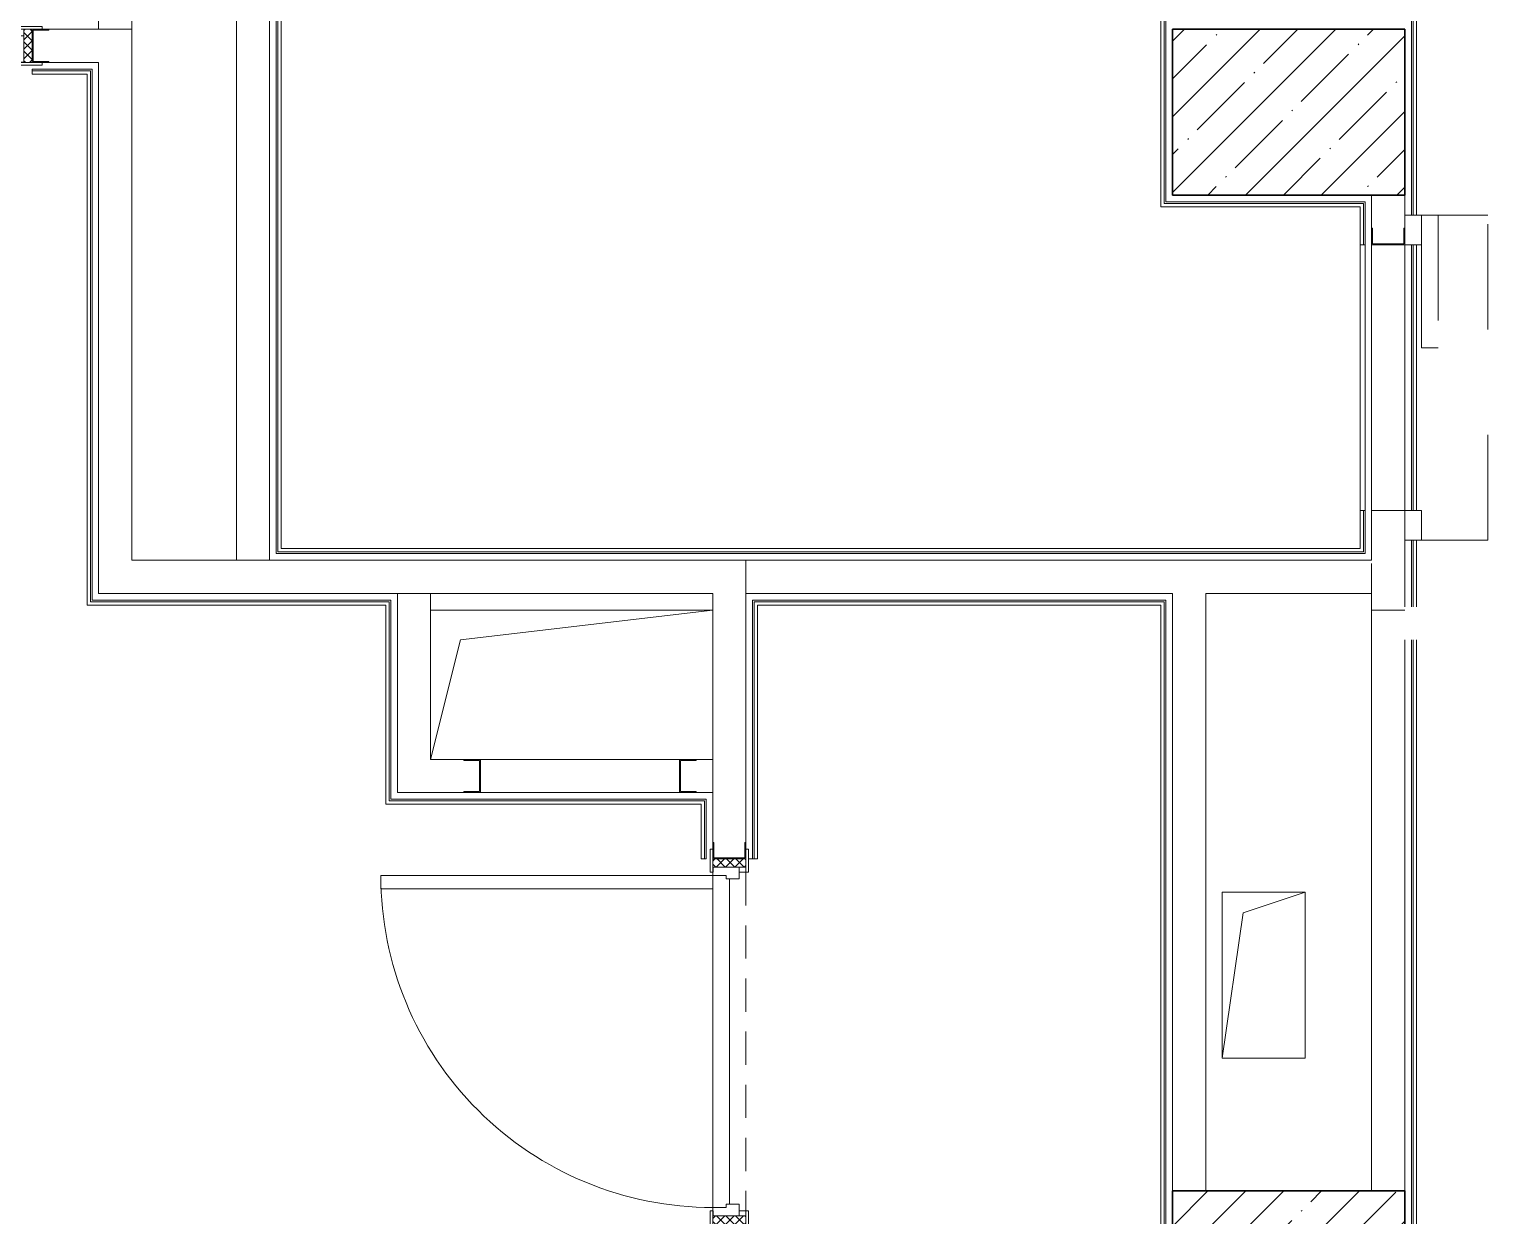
# Model space of a CAD drawing. Header units: millimetres. Extents: x 5993 to 95364, y 94667 to 143522.
# Drawn here: x 48751.2 to 49108.8, y 118966.4 to 119257.3 of the extents above; entities that cross this region are included whole.
import ezdxf

# ---------------------------------------------------------------- set-up
doc = ezdxf.new("R2010")
doc.units = ezdxf.units.MM
for name, pattern in [('200_ШТРИХ_ш1п0_6_', [160, 100, -60]), ('Штрих', [635.0000000000002, 317.5000000000001, -317.5000000000001]), ('Штрих короткий', [300, 150, -150])]:
    doc.linetypes.add(name, pattern=pattern)
for name, color, linetype, lineweight in [('0-2', 7, 'Continuous', 9), ('Двери', 7, 'Continuous', 9), ('Двери-1', 7, 'Continuous', 13), ('Каркас_Импост', 7, 'Continuous', 13), ('Каркас_Импост-1', 7, 'Continuous', 9), ('Невидимые линии-1', 7, 'Штрих', 9), ('Несущие колонны', 7, 'Continuous', 9), ('Несущие колонны-1', 7, 'Continuous', 35), ('Обобщенные модели', 7, 'Continuous', 9), ('Общие ребра', 7, 'Continuous', 9), ('Открывание-1', 7, 'Continuous', 9), ('Панель', 7, 'Continuous', 13), ('Перекрытия', 7, 'Continuous', 9), ('Перемычка-1', 7, 'Штрих короткий', 9), ('Перемычка_Пунктирные линии-1', 7, '200_ШТРИХ_ш1п0_6_', 9), ('Стены', 7, 'Continuous', 9), ('Стены-1', 7, 'Continuous', 13)]:
    doc.layers.add(name, color=color, linetype=linetype, lineweight=lineweight)
pattern_1 = [(135, (1751.411, 114.685), (-14.14213562373095, -14.14213562373095), []), (225, (1751.411, 114.685), (14.14213562373095, -14.14213562373095), [])]
pattern_2 = [(45, (-371.384, 114.685), (-14.14213562373095, 14.14213562373095), []), (135, (-371.384, 114.685), (-14.14213562373095, -14.14213562373095), [])]

# ---------------------------------------------------------------- blocks, each defined once
blk = doc.blocks.new('Дверь_СКБ_1Ст_Внутренняя_ШЕР - СОШ_Д-10__Дв_1100x2100h_Цеха пищеблока_EI30-27823164-АИ2_01_План напольных покрытий и плинтусов 1го этажа _Часть 1_')
at = {"layer": 'Двери'}
h = blk.add_hatch(dxfattribs=at)
h.set_pattern_fill('FP_76', color=256, style=0, pattern_type=2)
h.set_pattern_definition(pattern_1)
h.paths.add_polyline_path([(537.5000000000814, 46.99999999990268), (537.5000000000814, -50.00000000007526), (562.50000000008, -50.00000000007526), (562.5000000000844, 49.99999999988468), (537.5000000000814, 49.99999999988468)], flags=0)
at = {"layer": 'Каркас_Импост-1'}
h = blk.add_hatch(dxfattribs=at)
h.set_pattern_fill('FP_77', color=256, style=0, pattern_type=2)
h.set_pattern_definition(pattern_2)
h.paths.add_polyline_path([(-537.4999999999211, 46.99999999986803), (-537.4999999999211, -50.00000000012724), (-512.4999999999181, -50.00000000012724), (-512.4999999999181, 49.99999999988468), (-537.4999999999211, 49.99999999988468)], flags=0)
at = {"layer": 'Каркас_Импост'}
for p, q in [((-497.5000000000048, 57.99999999999704), (-567.5000000000051, 57.99999999999704)), ((-567.5000000000051, 57.99999999999704), (-567.5000000000051, 49.99999999999613)), ((-512.500000000005, 49.99999999999423), (-537.5000000000052, 49.99999999999423)), ((-537.4999999999928, 49.99999999999613), (-497.5000000000048, 49.99999999999613)), ((-487.5000000000073, 50.00000000094743), (-512.5000000000072, 50.00000000094743)), ((-512.5000000000072, 50.00000000094743), (-512.5000000000072, -29.99999999905256)), ((-512.500000000005, -50.00000000000185), (-512.500000000005, 49.99999999999423)), ((-497.5000000000048, 49.99999999999613), (-512.500000000005, 49.99999999999613)), ((-512.500000000005, 49.99999999999613), (-512.500000000005, 48.99999999999687)), ((-512.500000000005, 48.99999999999687), (-497.5000000000048, 48.99999999999687)), ((-497.5000000000048, 49.99999999999613), (-497.5000000000048, 57.99999999999704)), ((-497.5000000000048, 48.99999999999687), (-497.5000000000048, 49.99999999999613)), ((-487.5000000000073, 10.00000000094817), (-487.5000000000073, 50.00000000094743)), ((512.4999999999919, 50.00000000094743), (512.4999999999919, 10.00000000094817)), ((537.4999999999928, 50.00000000094743), (512.4999999999919, 50.00000000094743)), ((592.4999999999959, 57.99999999998289), (522.4999999999961, 57.99999999998289)), ((522.4999999999961, 57.99999999998289), (522.4999999999961, 49.9999999999717)), ((537.4999999999957, 49.99999999999591), (522.4999999999961, 49.99999999999591)), ((522.4999999999961, 49.99999999999593), (522.4999999999961, 48.99999999999662)), ((522.4999999999961, 49.9999999999717), (562.5000000000033, 49.9999999999717)), ((522.4999999999961, 48.99999999999662), (537.4999999999957, 48.99999999999662)), ((537.4999999999928, -29.99999999905256), (537.4999999999928, 50.00000000094743)), ((562.499999999996, 49.9999999999941), (537.4999999999949, 49.9999999999941)), ((537.4999999999949, 49.9999999999941), (537.4999999999949, -49.9999999999718)), ((537.4999999999957, 48.99999999999662), (537.4999999999957, 49.99999999999591)), ((592.4999999999959, 49.99999999997168), (592.4999999999959, 57.99999999998289)), ((-477.5000000000079, 10.00000000094817), (-487.5000000000073, 10.00000000094817)), ((-477.5000000000079, -29.99999999905256), (-477.5000000000079, 10.00000000094817)), ((512.4999999999919, 10.00000000094817), (502.4999999999914, 10.00000000094817)), ((502.4999999999914, 10.00000000094817), (502.4999999999914, -29.99999999905256)), ((-512.5000000000072, -29.99999999905256), (-477.5000000000079, -29.99999999905256)), ((-497.5000000000048, -30.00000000001632), (-512.500000000005, -30.00000000001632)), ((-512.500000000005, -30.00000000001632), (-512.500000000005, -50.00000000000357)), ((-497.5000000000048, -50.00000000000357), (-497.5000000000048, -30.00000000001632)), ((502.4999999999914, -29.99999999905256), (537.4999999999928, -29.99999999905256)), ((537.4999999999957, -30.00000000001656), (522.4999999999961, -30.00000000001656)), ((522.4999999999961, -30.00000000001656), (522.4999999999961, -50.00000000000377)), ((537.4999999999957, -50.00000000000377), (537.4999999999957, -30.00000000001656)), ((-567.5000000000051, -50.00000000000356), (-567.5000000000051, -57.99999999999862)), ((-567.5000000000051, -57.99999999999862), (-497.5000000000048, -57.99999999999862)), ((-537.5000000000052, -50.00000000000185), (-512.500000000005, -50.00000000000185)), ((-497.5000000000048, -50.00000000000356), (-537.4999999999928, -50.00000000000356)), ((-512.500000000005, -50.00000000000357), (-497.5000000000048, -50.00000000000357)), ((-497.5000000000048, -57.99999999999862), (-497.5000000000048, -50.00000000000356)), ((522.4999999999961, -50.00000000000377), (537.4999999999957, -50.00000000000377)), ((562.5000000000031, -50.00000000000405), (522.4999999999959, -50.00000000000405)), ((522.4999999999959, -50.00000000000403), (522.4999999999959, -58.00000000001143)), ((522.4999999999959, -58.00000000001143), (592.4999999999957, -58.00000000001143)), ((537.4999999999949, -49.9999999999718), (562.499999999996, -49.9999999999718)), ((592.4999999999957, -58.00000000001143), (592.4999999999957, -50.00000000000406))]:
    blk.add_line(p, q, dxfattribs=at)
at = {"layer": 'Открывание-1'}
blk.add_arc((-487.4999999999971, 50.00000000094633), 999.9999999999899, 359.9999999999996, 90.00000000000105, dxfattribs=at)
at = {"layer": 'Панель'}
for p, q in [((-487.5000000000148, 1050.000000000935), (-487.50000000001, 50.0000000009356)), ((-447.5000000000148, 1050.000000000936), (-487.5000000000148, 1050.000000000936)), ((-447.50000000001, 50.00000000093574), (-447.5000000000148, 1050.000000000936)), ((-487.50000000001, 50.0000000009356), (-447.50000000001, 50.0000000009356))]:
    blk.add_line(p, q, dxfattribs=at)
blk = doc.blocks.new('Дверь_СКБ_1Ст_Внутренняя_ШЕР - СОШ_Д-10__Дв_1100x2100h_Цеха пищеблока_EI30-27822588-АИ2_01_План напольных покрытий и плинтусов 1го этажа _Часть 1_')
at = {"layer": 'Двери'}
h = blk.add_hatch(dxfattribs=at)
h.set_pattern_fill('FP_76', color=256, style=0, pattern_type=2)
h.set_pattern_definition(pattern_1)
h.paths.add_polyline_path([(562.4999999999068, 50.00000000009259), (537.4999999999038, 50.00000000009259), (537.4999999999038, -49.99999999986735), (562.4999999999025, -49.99999999986735), (562.4999999999068, 47.0000000001106)], flags=0)
at = {"layer": 'Каркас_Импост-1'}
h = blk.add_hatch(dxfattribs=at)
h.set_pattern_fill('FP_77', color=256, style=0, pattern_type=2)
h.set_pattern_definition(pattern_2)
h.paths.add_polyline_path([(-512.5000000000957, -49.999999999902), (-512.5000000000957, 50.00000000010991), (-537.5000000000987, 50.00000000010991), (-537.5000000000987, -49.999999999902)], flags=0)
at = {"layer": 'Каркас_Импост'}
for p, q in [((-497.5000000000048, 57.99999999999704), (-567.5000000000051, 57.99999999999704)), ((-567.5000000000051, 57.99999999999704), (-567.5000000000051, 49.99999999999613)), ((-512.500000000005, 49.99999999999423), (-537.5000000000052, 49.99999999999423)), ((-537.5000000000267, 49.99999999999613), (-497.5000000000048, 49.99999999999613)), ((-487.5000000000065, 50.00000000094743), (-512.5000000000073, 50.00000000094743)), ((-512.5000000000073, 50.00000000094743), (-512.5000000000073, -29.99999999905256)), ((-512.500000000005, -50.00000000000185), (-512.500000000005, 49.99999999999423)), ((-497.5000000000048, 49.99999999999613), (-512.500000000005, 49.99999999999613)), ((-512.500000000005, 49.99999999999613), (-512.500000000005, 48.99999999999687)), ((-512.500000000005, 48.99999999999687), (-497.5000000000048, 48.99999999999687)), ((-497.5000000000048, 49.99999999999613), (-497.5000000000048, 57.99999999999704)), ((-497.5000000000048, 48.99999999999687), (-497.5000000000048, 49.99999999999613)), ((-487.5000000000065, 10.00000000094817), (-487.5000000000065, 50.00000000094743)), ((512.4999999999928, 50.00000000094743), (512.4999999999928, 10.00000000094817)), ((537.4999999999927, 50.00000000094743), (512.4999999999928, 50.00000000094743)), ((592.4999999999959, 57.99999999998289), (522.4999999999961, 57.99999999998289)), ((522.4999999999961, 57.99999999998289), (522.4999999999961, 49.9999999999717)), ((537.4999999999957, 49.99999999999591), (522.4999999999961, 49.99999999999591)), ((522.4999999999961, 49.99999999999593), (522.4999999999961, 48.99999999999662)), ((522.4999999999961, 49.9999999999717), (562.4999999999778, 49.9999999999717)), ((522.4999999999961, 48.99999999999662), (537.4999999999957, 48.99999999999662)), ((537.4999999999927, -29.99999999905256), (537.4999999999927, 50.00000000094743)), ((562.499999999996, 49.9999999999941), (537.4999999999949, 49.9999999999941)), ((537.4999999999949, 49.9999999999941), (537.4999999999949, -49.9999999999718)), ((537.4999999999957, 48.99999999999662), (537.4999999999957, 49.99999999999591)), ((592.4999999999959, 49.99999999997168), (592.4999999999959, 57.99999999998289)), ((-477.5000000000059, 10.00000000094817), (-487.5000000000065, 10.00000000094817)), ((-477.5000000000059, -29.99999999905256), (-477.5000000000059, 10.00000000094817)), ((512.4999999999928, 10.00000000094817), (502.4999999999935, 10.00000000094817)), ((502.4999999999935, 10.00000000094817), (502.4999999999935, -29.99999999905256)), ((-512.5000000000073, -29.99999999905256), (-477.5000000000059, -29.99999999905256)), ((-497.5000000000048, -30.00000000001632), (-512.500000000005, -30.00000000001632)), ((-512.500000000005, -30.00000000001632), (-512.500000000005, -50.00000000000357)), ((-497.5000000000048, -50.00000000000357), (-497.5000000000048, -30.00000000001632)), ((502.4999999999935, -29.99999999905256), (537.4999999999927, -29.99999999905256)), ((537.4999999999957, -30.00000000001656), (522.4999999999961, -30.00000000001656)), ((522.4999999999961, -30.00000000001656), (522.4999999999961, -50.00000000000377)), ((537.4999999999957, -50.00000000000377), (537.4999999999957, -30.00000000001656)), ((-567.5000000000051, -50.00000000000356), (-567.5000000000051, -57.99999999999862)), ((-567.5000000000051, -57.99999999999862), (-497.5000000000048, -57.99999999999862)), ((-537.5000000000052, -50.00000000000185), (-512.500000000005, -50.00000000000185)), ((-497.5000000000048, -50.00000000000356), (-537.5000000000267, -50.00000000000356)), ((-512.500000000005, -50.00000000000357), (-497.5000000000048, -50.00000000000357)), ((-497.5000000000048, -57.99999999999862), (-497.5000000000048, -50.00000000000356)), ((522.4999999999961, -50.00000000000377), (537.4999999999957, -50.00000000000377)), ((562.4999999999776, -50.00000000000405), (522.4999999999959, -50.00000000000405)), ((522.4999999999959, -50.00000000000403), (522.4999999999959, -58.00000000001143)), ((522.4999999999959, -58.00000000001143), (592.4999999999957, -58.00000000001143)), ((537.4999999999949, -49.9999999999718), (562.499999999996, -49.9999999999718)), ((592.4999999999957, -58.00000000001143), (592.4999999999957, -50.00000000000406))]:
    blk.add_line(p, q, dxfattribs=at)
at = {"layer": 'Открывание-1'}
blk.add_arc((512.4999999999826, 50.00000000094633), 999.9999999999883, 89.99999999999893, 180, dxfattribs=at)
at = {"layer": 'Панель'}
for p, q in [((512.5000000000003, 1050.000000000935), (472.5000000000004, 1050.000000000935)), ((472.5000000000004, 1050.000000000936), (472.4999999999956, 50.00000000093574)), ((512.4999999999956, 50.0000000009356), (512.5000000000003, 1050.000000000935)), ((472.4999999999956, 50.00000000093574), (512.4999999999956, 50.00000000093574))]:
    blk.add_line(p, q, dxfattribs=at)
blk = doc.blocks.new('BSC_Колонна _Прямоугольная - 500х700-V138-АИ2_01_План напольных покрытий и плинтусов 1го этажа _Часть 1_')
at = {"layer": 'Несущие колонны'}
h = blk.add_hatch(dxfattribs=at)
h.set_pattern_fill('FP_176', color=256, style=0, pattern_type=2)
h.set_pattern_definition([(315, (-64950, 91250), (114.0492527375783, 114.0492527375783), []), (315, (-64950, 91135.951), (114.0492527375783, 114.0492527375783), [201.613, -40.323, 3.353, -36.97])])
h.paths.add_polyline_path([(-249.9999999999085, 349.9999999999031), (-249.9999999999085, -350.000000000111), (250.0000000000861, -350.0000000000937), (250.0000000000861, 349.9999999999031)], flags=0)
at = {"layer": 'Несущие колонны-1'}
for p, q in [((250.0000000000001, 349.9999999999999), (-250.0000000000001, 349.9999999999999)), ((-250.0000000000001, 349.9999999999992), (-249.9999999999954, -350)), ((249.9999999999998, -349.9999999999919), (249.9999999999998, 350)), ((-249.9999999999954, -350), (249.9999999999998, -349.9999999999919))]:
    blk.add_line(p, q, dxfattribs=at)
blk = doc.blocks.new('BSC_Колонна _Прямоугольная - 500х700-V141-АИ2_01_План напольных покрытий и плинтусов 1го этажа _Часть 1_')
at = {"layer": 'Несущие колонны'}
h = blk.add_hatch(dxfattribs=at)
h.set_pattern_fill('FP_179', color=256, style=0, pattern_type=2)
h.set_pattern_definition([(315, (-61450, 91250), (114.0492527375783, 114.0492527375783), []), (315, (-61450, 91135.951), (114.0492527375783, 114.0492527375783), [201.613, -40.323, 3.353, -36.97])])
h.paths.add_polyline_path([(-249.9999999999258, -350.0000000000937), (250.0000000000731, -350.0000000000763), (250.0000000000731, 349.9999999999204), (-249.9999999999258, 349.9999999999204)], flags=0)
at = {"layer": 'Несущие колонны-1'}
for p, q in [((250.0000000000001, 349.9999999999999), (-250.0000000000001, 349.9999999999999)), ((-250.0000000000001, 349.9999999999992), (-249.9999999999954, -350)), ((249.9999999999998, -349.9999999999919), (249.9999999999998, 350)), ((-249.9999999999954, -350), (249.9999999999998, -349.9999999999919))]:
    blk.add_line(p, q, dxfattribs=at)
blk = doc.blocks.new('Проем_Дверь_Прямоугольный - 800х800h_проемы без заполнения-27740163-АИ2_01_План напольных покрытий и плинтусов 1го этажа _Часть 1_')
at = {"layer": 'Перемычка-1'}
for p, q in [((399.9999999999917, 50.00000000096146), (-400.0000000000082, 50.00000000096146)), ((399.9999999999917, -50), (-400.0000000000082, -50))]:
    blk.add_line(p, q, dxfattribs=at)
blk = doc.blocks.new('DM_Штора_Противопожарная_Doormaster_EI-60 - ш_800 х в_800-30774236-АИ2_01_План напольных покрытий и плинтусов 1го этажа _Часть 1_')
at = {"layer": 'Двери-1'}
for p, q in [((-365.0000000000072, -49.9999999999995), (-275.0000000000072, -49.9999999999995)), ((-365.0000000000072, -99.9999999999995), (-365.0000000000072, -49.9999999999995)), ((-275.0000000000072, -49.9999999999995), (-275.0000000000072, -99.9999999999995)), ((-275.0000000000072, -74.9999999999995), (524.9999999999915, -74.9999999999995)), ((524.9999999999915, -99.9999999999995), (524.9999999999915, -49.9999999999995)), ((575.0000000000028, -49.9999999999995), (614.9999999999915, -49.9999999999995)), ((614.9999999999915, -49.9999999999995), (614.9999999999915, -99.9999999999995)), ((-275.0000000000072, -99.9999999999995), (-365.0000000000072, -99.9999999999995)), ((614.9999999999915, -99.9999999999995), (524.9999999999915, -99.9999999999995))]:
    blk.add_line(p, q, dxfattribs=at)
at = {"layer": 'Невидимые линии-1'}
for p, q in [((-365.0000000000072, -49.9999999999995), (524.9999999999995, -49.9999999999995)), ((-365.0000000000072, -299.9999999999995), (-365.0000000000072, -49.9999999999995)), ((575.0000000000026, -49.9999999999995), (614.9999999999915, -49.9999999999995)), ((614.9999999999915, -49.9999999999995), (614.9999999999915, -299.9999999999995)), ((214.9999999999915, -149.9999999999995), (214.9999999999915, -99.9999999999995)), ((214.9999999999915, -99.9999999999995), (614.9999999999915, -99.9999999999995)), ((614.9999999999915, -99.9999999999995), (614.9999999999915, -149.9999999999995)), ((614.9999999999915, -149.9999999999995), (214.9999999999915, -149.9999999999995)), ((-365.0000000000072, -299.9999999999995), (614.9999999999915, -299.9999999999995))]:
    blk.add_line(p, q, dxfattribs=at)
blk = doc.blocks.new('154_Фахверк_СКБ_Швеллер - Тип_100_4010_1-28088705-АИ2_01_План напольных покрытий и плинтусов 1го этажа _Часть 1_')
at = {"layer": 'Обобщенные модели'}
for p, q in [((174.9999999999923, 50.00000000000986), (124.9999999999923, 50.00000000000986)), ((124.9999999999923, 50.00000000000986), (124.9999999999923, -49.99999999999013)), ((127.9999999999923, 47.00000000000985), (174.9999999999923, 47.00000000000985)), ((127.9999999999923, -46.99999999999012), (127.9999999999923, 47.00000000000985)), ((174.9999999999923, 47.00000000000985), (174.9999999999923, 50.00000000000986)), ((124.9999999999923, -49.99999999999013), (174.9999999999923, -49.99999999999013)), ((174.9999999999923, -46.99999999999012), (127.9999999999923, -46.99999999999012)), ((174.9999999999923, -49.99999999999013), (174.9999999999923, -46.99999999999012))]:
    blk.add_line(p, q, dxfattribs=at)
blk = doc.blocks.new('АР_Перемычка - АР_Перемычка-27740195-АИ2_01_План напольных покрытий и плинтусов 1го этажа _Часть 1_')
at = {"layer": 'Обобщенные модели'}
blk.add_line((0, -49.9999999999935), (1.999999999999951, -49.9999999999935), dxfattribs=at)
at = {"layer": 'Перемычка_Пунктирные линии-1'}
for p, q in [((0, 50.00000000000646), (799.9999999999925, 50.00000000000646)), ((889.9999999999932, 50.00000000000646), (1089.999999999989, 50.00000000000646)), ((1100.000000000003, 50.00000000000646), (1100.000000000003, -49.9999999999935)), ((0, -49.9999999999935), (1100.000000000003, -49.9999999999935))]:
    blk.add_line(p, q, dxfattribs=at)
blk = doc.blocks.new('154_Фахверк_СКБ_Швеллер - Тип_100_4010-27789772-АИ2_01_План напольных покрытий и плинтусов 1го этажа _Часть 1_')
at = {"layer": 'Обобщенные модели'}
for p, q in [((174.9999999999923, 50.00000000000986), (124.9999999999923, 50.00000000000986)), ((124.9999999999923, 50.00000000000986), (124.9999999999923, -49.99999999999013)), ((127.9999999999923, 47.00000000000985), (174.9999999999923, 47.00000000000985)), ((127.9999999999923, -46.99999999999012), (127.9999999999923, 47.00000000000985)), ((174.9999999999923, 47.00000000000985), (174.9999999999923, 50.00000000000986)), ((124.9999999999923, -49.99999999999013), (174.9999999999923, -49.99999999999013)), ((174.9999999999923, -46.99999999999012), (127.9999999999923, -46.99999999999012)), ((174.9999999999923, -49.99999999999013), (174.9999999999923, -46.99999999999012))]:
    blk.add_line(p, q, dxfattribs=at)
blk = doc.blocks.new('154_Фахверк_СКБ_Швеллер - Тип_100_3600-27825154-АИ2_01_План напольных покрытий и плинтусов 1го этажа _Часть 1_')
at = {"layer": 'Обобщенные модели'}
for p, q in [((174.9999999999923, 50.00000000000986), (124.9999999999923, 50.00000000000986)), ((124.9999999999923, 50.00000000000986), (124.9999999999923, -49.99999999999013)), ((127.9999999999923, 47.00000000000985), (174.9999999999923, 47.00000000000985)), ((127.9999999999923, -46.99999999999012), (127.9999999999923, 47.00000000000985)), ((174.9999999999923, 47.00000000000985), (174.9999999999923, 50.00000000000986)), ((124.9999999999923, -49.99999999999013), (174.9999999999923, -49.99999999999013)), ((174.9999999999923, -46.99999999999012), (127.9999999999923, -46.99999999999012)), ((174.9999999999923, -49.99999999999013), (174.9999999999923, -46.99999999999012))]:
    blk.add_line(p, q, dxfattribs=at)
blk = doc.blocks.new('АР_Перемычка - АР_Перемычка-27822017-АИ2_01_План напольных покрытий и плинтусов 1го этажа _Часть 1_')
at = {"layer": 'Перемычка_Пунктирные линии-1'}
for p, q in [((0, 50.00000000000646), (1100.000000000003, 50.00000000000646)), ((0, -49.9999999999935), (1100.000000000003, -49.9999999999935))]:
    blk.add_line(p, q, dxfattribs=at)
blk = doc.blocks.new('AR_Отверстие прямоугольное _в плите_ - AR_Отверстие прямоугольное _в плите_-V222-АИ2_01_План напольных покрытий и плинтусов 1го этажа _Часть 1_')
at = {"layer": 'Обобщенные модели'}
for p, q in [((125.0000000376036, 250.0000000752069), (-125.0000000375963, 250.0000000752069)), ((-125.0000000375963, 250.0000000752069), (-125.0000000375963, -250.0000000751931)), ((-62.50000001879635, 187.5000000564069), (125.0000000376036, 250.0000000752069)), ((125.0000000376036, -250.0000000751931), (125.0000000376036, 250.0000000752069)), ((-125.0000000375963, -250.0000000751931), (-62.50000001879635, 187.5000000564069)), ((-125.0000000375963, -250.0000000751931), (125.0000000376036, -250.0000000751931))]:
    blk.add_line(p, q, dxfattribs=at)
blk = doc.blocks.new('AR_Отверстие прямоугольное _в плите_ - AR_Отверстие прямоугольное _в плите_-30602922-АИ2_01_План напольных покрытий и плинтусов 1го этажа _Часть 1_')
at = {"layer": 'Обобщенные модели'}
for p, q in [((425.0000000364036, 225.0000000372069), (-425.0000000363963, 225.0000000372069)), ((-335.0000000215163, 135.0000000223269), (425.0000000364035, 225.0000000372069)), ((-425.0000000363963, -225.000000037193), (-335.0000000215163, 135.0000000223269))]:
    blk.add_line(p, q, dxfattribs=at)

msp = doc.modelspace()

# ---------------------------------------------------------------- linework, layer by layer
at = {"layer": 'Общие ребра'}
for p, q in [((49090.53276730346, 119211.7780424988), (49090.53276730346, 119450.6738235717)), ((48812.16017061904, 119129.1616139507), (48812.16017061904, 119324.103827126)), ((49029.48614522356, 119214.6268848626), (49029.48614522356, 119312.3014801905)), ((48766.17422365888, 119247.1567996114), (48751.92750350012, 119247.1567996114)), ((48766.17422365888, 119247.1567996114), (48766.17422365888, 119246.3428446503)), ((48766.17422365888, 119246.3428446503), (48766.17422365888, 119117.3592670152)), ((49029.8931227041, 119214.6268848626), (49029.48614522356, 119214.6268848626)), ((49029.8931227041, 119214.6268848626), (49077.50948792642, 119214.6268848626)), ((49077.50948792642, 119214.6268848626), (49078.32344288747, 119214.6268848626)), ((49078.32344288747, 119214.6268848626), (49078.32344288747, 119204.4524478492)), ((49078.32344288747, 119139.336050964), (49078.32344288747, 119129.9755689117)), ((48812.97412558013, 119129.1616139507), (48812.16017061904, 119129.1616139507)), ((49078.32344288747, 119129.1616139507), (48812.97412558013, 119129.1616139507)), ((49078.32344288747, 119129.9755689117), (49078.32344288747, 119129.1616139507)), ((49090.53276730346, 119115.7313570931), (49090.53276730346, 119132.0104563144)), ((48766.17422365888, 119116.9522895347), (48766.17422365888, 119117.3592670152)), ((48839.42766181465, 119116.9522895347), (48766.17422365888, 119116.9522895347)), ((48839.42766181465, 119116.9522895347), (48839.42766181465, 119116.1383345736)), ((48839.42766181465, 119068.1149918707), (48839.42766181465, 119116.1383345736)), ((48928.96270753191, 119116.9522895347), (48928.96270753191, 119053.8707800521)), ((48928.96270753191, 119116.9522895347), (48929.77666249298, 119116.9522895347)), ((49028.6721902625, 119116.9522895347), (48929.77666249298, 119116.9522895347)), ((49028.6721902625, 119116.9522895347), (49029.48614522356, 119116.9522895347)), ((49029.48614522356, 118931.3422747179), (49029.48614522356, 119116.9522895347)), ((49090.53276730346, 118518.6953931513), (49090.53276730346, 119107.5918074824)), ((48839.83463929519, 119068.1149918707), (48839.42766181465, 119068.1149918707)), ((48916.75338311592, 119068.1149918707), (48839.83463929519, 119068.1149918707)), ((48916.75338311592, 119068.1149918707), (48916.75338311592, 119067.3010369096)), ((48916.75338311592, 119053.8707800521), (48916.75338311592, 119067.3010369096))]:
    msp.add_line(p, q, dxfattribs=at)
at = {"layer": 'Перекрытия'}
for p, q in [((48928.55573005138, 119053.8707800521), (48927.5789840981, 119053.8707800521)), ((48918.78827051861, 119046.5451854025), (48918.78827051861, 118968.4055091402)), ((48922.85804532393, 118969.2194641012), (48922.85804532393, 119048.9870502857))]:
    msp.add_line(p, q, dxfattribs=at)
at = {"layer": 'Стены'}
for p, q in [((49077.50948792642, 119139.336050964), (49077.50948792642, 119204.4524478492)), ((49078.73042036801, 119204.4524478492), (49078.73042036801, 119139.336050964)), ((49080.35833029015, 119139.336050964), (49080.35833029015, 119204.4524478492)), ((49088.49787990082, 119204.4524478492), (49088.49787990082, 119139.336050964)), ((49090.12578982295, 119139.336050964), (49090.12578982295, 119204.4524478492)), ((49091.34672226454, 119204.4524478492), (49091.34672226454, 119139.336050964))]:
    msp.add_line(p, q, dxfattribs=at)
at = {"layer": 'Стены-1'}
for p, q in [((48768.20660272143, 119558.5228559129), (48768.20660272143, 119257.3312366247)), ((49090.12578982295, 119451.0808010522), (49090.12578982295, 119211.7780424988)), ((49091.34672226454, 119211.7780424988), (49091.34672226454, 119449.8598686106)), ((48811.75319313853, 119324.103827126), (48811.75319313853, 119128.7546364701)), ((48812.97412558013, 119129.9755689117), (48812.97412558013, 119324.103827126)), ((48776.3461523321, 119257.3312366247), (48776.3461523321, 119314.3363675932)), ((48801.98573360573, 119314.3363675932), (48801.98573360573, 119127.126726548)), ((48810.1252832164, 119127.126726548), (48810.1252832164, 119314.3363675932)), ((49028.6721902625, 119313.1154351515), (49028.6721902625, 119213.8129299015)), ((49029.8931227041, 119215.0338623431), (49029.8931227041, 119311.8945027099)), ((48768.20660272143, 119257.3312366247), (48755.99727830544, 119257.3312366247)), ((48776.3461523321, 119257.3312366247), (48768.20660272143, 119257.3312366247)), ((48768.20660272143, 119257.3312366247), (48776.3461523321, 119257.3312366247)), ((48776.3461523321, 119127.126726548), (48776.3461523321, 119257.3312366247)), ((48766.58120113942, 119247.5637770919), (48751.92750350012, 119247.5637770919)), ((48751.92750350012, 119247.5637770919), (48751.92750350012, 119246.3428446503)), ((48755.99727830544, 119249.1916870141), (48768.20660272143, 119249.1916870141)), ((48766.58120113942, 119247.1567996114), (48766.58120113942, 119247.5637770919)), ((48766.58120113942, 119246.3428446503), (48766.58120113942, 119247.1567996114)), ((48768.20660272143, 119249.1916870141), (48768.20660272143, 119127.126726548)), ((48751.92750350012, 119246.3428446503), (48765.3602686978, 119246.3428446503)), ((48765.3602686978, 119246.3428446503), (48765.3602686978, 119117.3592670152)), ((48766.58120113942, 119117.3592670152), (48766.58120113942, 119246.3428446503)), ((49077.50948792642, 119215.0338623431), (49029.8931227041, 119215.0338623431)), ((49078.32344288747, 119215.0338623431), (49077.50948792642, 119215.0338623431)), ((49078.73042036801, 119215.0338623431), (49078.32344288747, 119215.0338623431)), ((49078.73042036801, 119204.4524478492), (49078.73042036801, 119215.0338623431)), ((49080.35833029015, 119216.6617722652), (49080.35833029015, 119208.5222226546)), ((49088.49787990082, 119211.7780424988), (49088.49787990082, 119216.6617722652)), ((49028.6721902625, 119213.8129299015), (49029.48614522356, 119213.8129299015)), ((49029.48614522356, 119213.8129299015), (49029.8931227041, 119213.8129299015)), ((49029.8931227041, 119213.8129299015), (49077.50948792642, 119213.8129299015)), ((49077.50948792642, 119213.8129299015), (49077.50948792642, 119204.4524478492)), ((49077.50948792642, 119204.4524478492), (49078.73042036801, 119204.4524478492)), ((49078.73042036801, 119139.336050964), (49077.50948792642, 119139.336050964)), ((49077.50948792642, 119139.336050964), (49077.50948792642, 119129.9755689117)), ((49078.73042036801, 119129.9755689117), (49078.73042036801, 119139.336050964)), ((49088.49787990082, 119139.336050964), (49080.35833029015, 119139.336050964)), ((49080.35833029015, 119139.336050964), (49080.35833029015, 119127.126726548)), ((48811.75319313853, 119128.7546364701), (48812.16017061904, 119128.7546364701)), ((48812.16017061904, 119128.7546364701), (48812.97412558013, 119128.7546364701)), ((49077.50948792642, 119129.9755689117), (48812.97412558013, 119129.9755689117)), ((48812.97412558013, 119128.7546364701), (49078.73042036801, 119128.7546364701)), ((49078.73042036801, 119129.1616139507), (49078.73042036801, 119129.9755689117)), ((49078.73042036801, 119128.7546364701), (49078.73042036801, 119129.1616139507)), ((49088.49787990082, 119115.7313570931), (49088.49787990082, 119132.0104563144)), ((49090.12578982295, 119132.0104563144), (49090.12578982295, 119115.7313570931)), ((49091.34672226454, 119115.7313570931), (49091.34672226454, 119132.0104563144)), ((48768.20660272143, 119127.126726548), (48768.20660272143, 119118.9871769373)), ((48918.78827051858, 119127.126726548), (48776.3461523321, 119127.126726548)), ((48801.98573360573, 119127.126726548), (48810.1252832164, 119127.126726548)), ((48926.92782012925, 119127.126726548), (48918.78827051858, 119127.126726548)), ((49080.35833029015, 119127.126726548), (48926.92782012925, 119127.126726548)), ((48926.92782012925, 119127.126726548), (48926.92782012925, 119118.9871769373)), ((48926.92782012925, 119057.9405548574), (48926.92782012925, 119127.126726548)), ((48768.20660272143, 119118.9871769373), (48918.78827051858, 119118.9871769373)), ((48849.60209882799, 119118.9871769373), (48841.46254921732, 119118.9871769373)), ((48841.46254921732, 119118.9871769373), (48841.46254921732, 119078.289428884)), ((48849.60209882799, 119078.289428884), (48849.60209882799, 119118.9871769373)), ((48918.78827051858, 119118.9871769373), (48918.78827051858, 119057.9405548574)), ((48926.92782012925, 119118.9871769373), (49031.52103262623, 119118.9871769373)), ((49031.52103262623, 119118.9871769373), (49031.52103262623, 118972.4752839455)), ((49039.66058223687, 119118.9871769373), (49080.35833029015, 119118.9871769373)), ((49039.66058223687, 118972.4752839455), (49039.66058223687, 119118.9871769373)), ((49080.35833029015, 119118.9871769373), (49080.35833029015, 118972.4752839455)), ((48765.3602686978, 119117.3592670152), (48765.3602686978, 119116.9522895347)), ((48765.3602686978, 119116.9522895347), (48765.3602686978, 119116.1383345736)), ((48765.3602686978, 119116.1383345736), (48838.61370685359, 119116.1383345736)), ((48839.83463929519, 119117.3592670152), (48766.58120113942, 119117.3592670152)), ((48838.61370685359, 119116.1383345736), (48838.61370685359, 119067.3010369096)), ((48839.83463929519, 119116.9522895347), (48839.83463929519, 119117.3592670152)), ((48839.83463929519, 119116.1383345736), (48839.83463929519, 119116.9522895347)), ((48839.83463929519, 119068.5219693513), (48839.83463929519, 119116.1383345736)), ((48928.96270753191, 119117.3592670152), (48928.55573005138, 119117.3592670152)), ((48928.55573005138, 119117.3592670152), (48928.55573005138, 119053.8707800521)), ((48929.77666249298, 119117.3592670152), (48928.96270753191, 119117.3592670152)), ((49028.6721902625, 119117.3592670152), (48929.77666249298, 119117.3592670152)), ((48929.77666249298, 119053.8707800521), (48929.77666249298, 119116.1383345736)), ((48929.77666249298, 119116.1383345736), (49028.6721902625, 119116.1383345736)), ((49029.48614522356, 119117.3592670152), (49028.6721902625, 119117.3592670152)), ((49028.6721902625, 119116.1383345736), (49028.6721902625, 118930.5283197568)), ((49029.8931227041, 119117.3592670152), (49029.48614522356, 119117.3592670152)), ((49029.8931227041, 118931.7492521984), (49029.8931227041, 119117.3592670152)), ((49088.49787990082, 118972.4752839455), (49088.49787990082, 119107.5918074824)), ((49090.12578982295, 119107.5918074824), (49090.12578982295, 118518.2884156708)), ((49091.34672226454, 118519.5093481123), (49091.34672226454, 119107.5918074824)), ((48841.46254921732, 119078.289428884), (48841.46254921732, 119070.1498792734)), ((48857.74164843875, 119078.289428884), (48849.60209882799, 119078.289428884)), ((48910.64872090763, 119078.289428884), (48861.8114232441, 119078.289428884)), ((48918.78827051858, 119078.289428884), (48914.71849571295, 119078.289428884)), ((48918.78827051858, 119070.1498792734), (48918.78827051858, 119078.289428884)), ((48917.16036059643, 119068.5219693513), (48839.83463929519, 119068.5219693513)), ((48841.46254921732, 119070.1498792734), (48857.74164843875, 119070.1498792734)), ((48861.8114232441, 119070.1498792734), (48910.64872090763, 119070.1498792734)), ((48914.71849571295, 119070.1498792734), (48918.78827051858, 119070.1498792734)), ((48917.16036059643, 119068.1149918707), (48917.16036059643, 119068.5219693513)), ((48917.16036059643, 119067.3010369096), (48917.16036059643, 119068.1149918707)), ((48838.61370685359, 119067.3010369096), (48839.42766181465, 119067.3010369096)), ((48839.42766181465, 119067.3010369096), (48839.83463929519, 119067.3010369096)), ((48839.83463929519, 119067.3010369096), (48915.93942815484, 119067.3010369096)), ((48915.93942815484, 119067.3010369096), (48915.93942815484, 119053.8707800521)), ((48917.16036059643, 119053.8707800521), (48917.16036059643, 119067.3010369096)), ((48915.93942815484, 119053.8707800521), (48917.16036059643, 119053.8707800521)), ((48928.55573005138, 119053.8707800521), (48929.77666249298, 119053.8707800521))]:
    msp.add_line(p, q, dxfattribs=at)

# ---------------------------------------------------------------- block references
at = {"layer": '0-2', "xscale": 0.08139549610658335, "yscale": 0.08139549610658335, "zscale": 0.08139549610658335}
for name, p, rotation in [('Дверь_СКБ_1Ст_Внутренняя_ШЕР - СОШ_Д-10__Дв_1100x2100h_Цеха пищеблока_EI30-27823164-АИ2_01_План напольных покрытий и плинтусов 1го этажа _Часть 1_', (48708.17742434282, 119253.2614618194), 180), ('АР_Перемычка - АР_Перемычка-27822017-АИ2_01_План напольных покрытий и плинтусов 1го этажа _Часть 1_', (48751.92750350012, 119253.2614618194), 180), ('BSC_Колонна _Прямоугольная - 500х700-V138-АИ2_01_План напольных покрытий и плинтусов 1го этажа _Часть 1_', (49060.00945626353, 119237.0106462919), 89.9999999999999), ('DM_Штора_Противопожарная_Doormaster_EI-60 - ш_800 х в_800-30774236-АИ2_01_План напольных покрытий и плинтусов 1го этажа _Часть 1_', (49084.42810509549, 119161.7198123933), 89.99999999999993), ('154_Фахверк_СКБ_Швеллер - Тип_100_4010_1-28088705-АИ2_01_План напольных покрытий и плинтусов 1го этажа _Часть 1_', (49084.42810509549, 119194.2780108359), 89.99999999999993), ('Проем_Дверь_Прямоугольный - 800х800h_проемы без заполнения-27740163-АИ2_01_План напольных покрытий и плинтусов 1го этажа _Часть 1_', (49084.42810509549, 119171.8942494066), 269.9999999999999), ('АР_Перемычка - АР_Перемычка-27740195-АИ2_01_План напольных покрытий и плинтусов 1го этажа _Часть 1_', (49084.42810509549, 119204.4524478492), 269.9999999999999), ('154_Фахверк_СКБ_Швеллер - Тип_100_4010-27789772-АИ2_01_План напольных покрытий и плинтусов 1го этажа _Часть 1_', (48871.98586025741, 119074.2196540787), 180), ('154_Фахверк_СКБ_Швеллер - Тип_100_4010-27789772-АИ2_01_План напольных покрытий и плинтусов 1го этажа _Часть 1_', (48922.85804532393, 119043.6963430387), 89.9999999999999), ('Дверь_СКБ_1Ст_Внутренняя_ШЕР - СОШ_Д-10__Дв_1100x2100h_Цеха пищеблока_EI30-27822588-АИ2_01_План напольных покрытий и плинтусов 1го этажа _Часть 1_', (48922.85804532393, 119008.0858134921), 89.9999999999999), ('АР_Перемычка - АР_Перемычка-27822017-АИ2_01_План напольных покрытий и плинтусов 1го этажа _Часть 1_', (48922.85804532393, 118964.3357343348), 89.9999999999999), ('BSC_Колонна _Прямоугольная - 500х700-V141-АИ2_01_План напольных покрытий и плинтусов 1го этажа _Часть 1_', (49060.00945626353, 118952.1264099188), 89.9999999999999)]:
    msp.add_blockref(name, p, dxfattribs=dict(at, rotation=rotation))
for name, p in [('154_Фахверк_СКБ_Швеллер - Тип_100_3600-27825154-АИ2_01_План напольных покрытий и плинтусов 1го этажа _Часть 1_', (48741.7530664868, 119253.2614618194)), ('AR_Отверстие прямоугольное _в плите_ - AR_Отверстие прямоугольное _в плите_-30602922-АИ2_01_План напольных покрытий и плинтусов 1го этажа _Часть 1_', (48884.1951846733, 119096.603415508)), ('154_Фахверк_СКБ_Швеллер - Тип_100_4010_1-28088705-АИ2_01_План напольных покрытий и плинтусов 1го этажа _Часть 1_', (48900.47428389428, 119074.2196540787)), ('AR_Отверстие прямоугольное _в плите_ - AR_Отверстие прямоугольное _в плите_-V222-АИ2_01_План напольных покрытий и плинтусов 1го этажа _Часть 1_', (49053.90479405558, 119025.3823564148))]:
    msp.add_blockref(name, p, dxfattribs=at)

doc.saveas('drawing.dxf')
